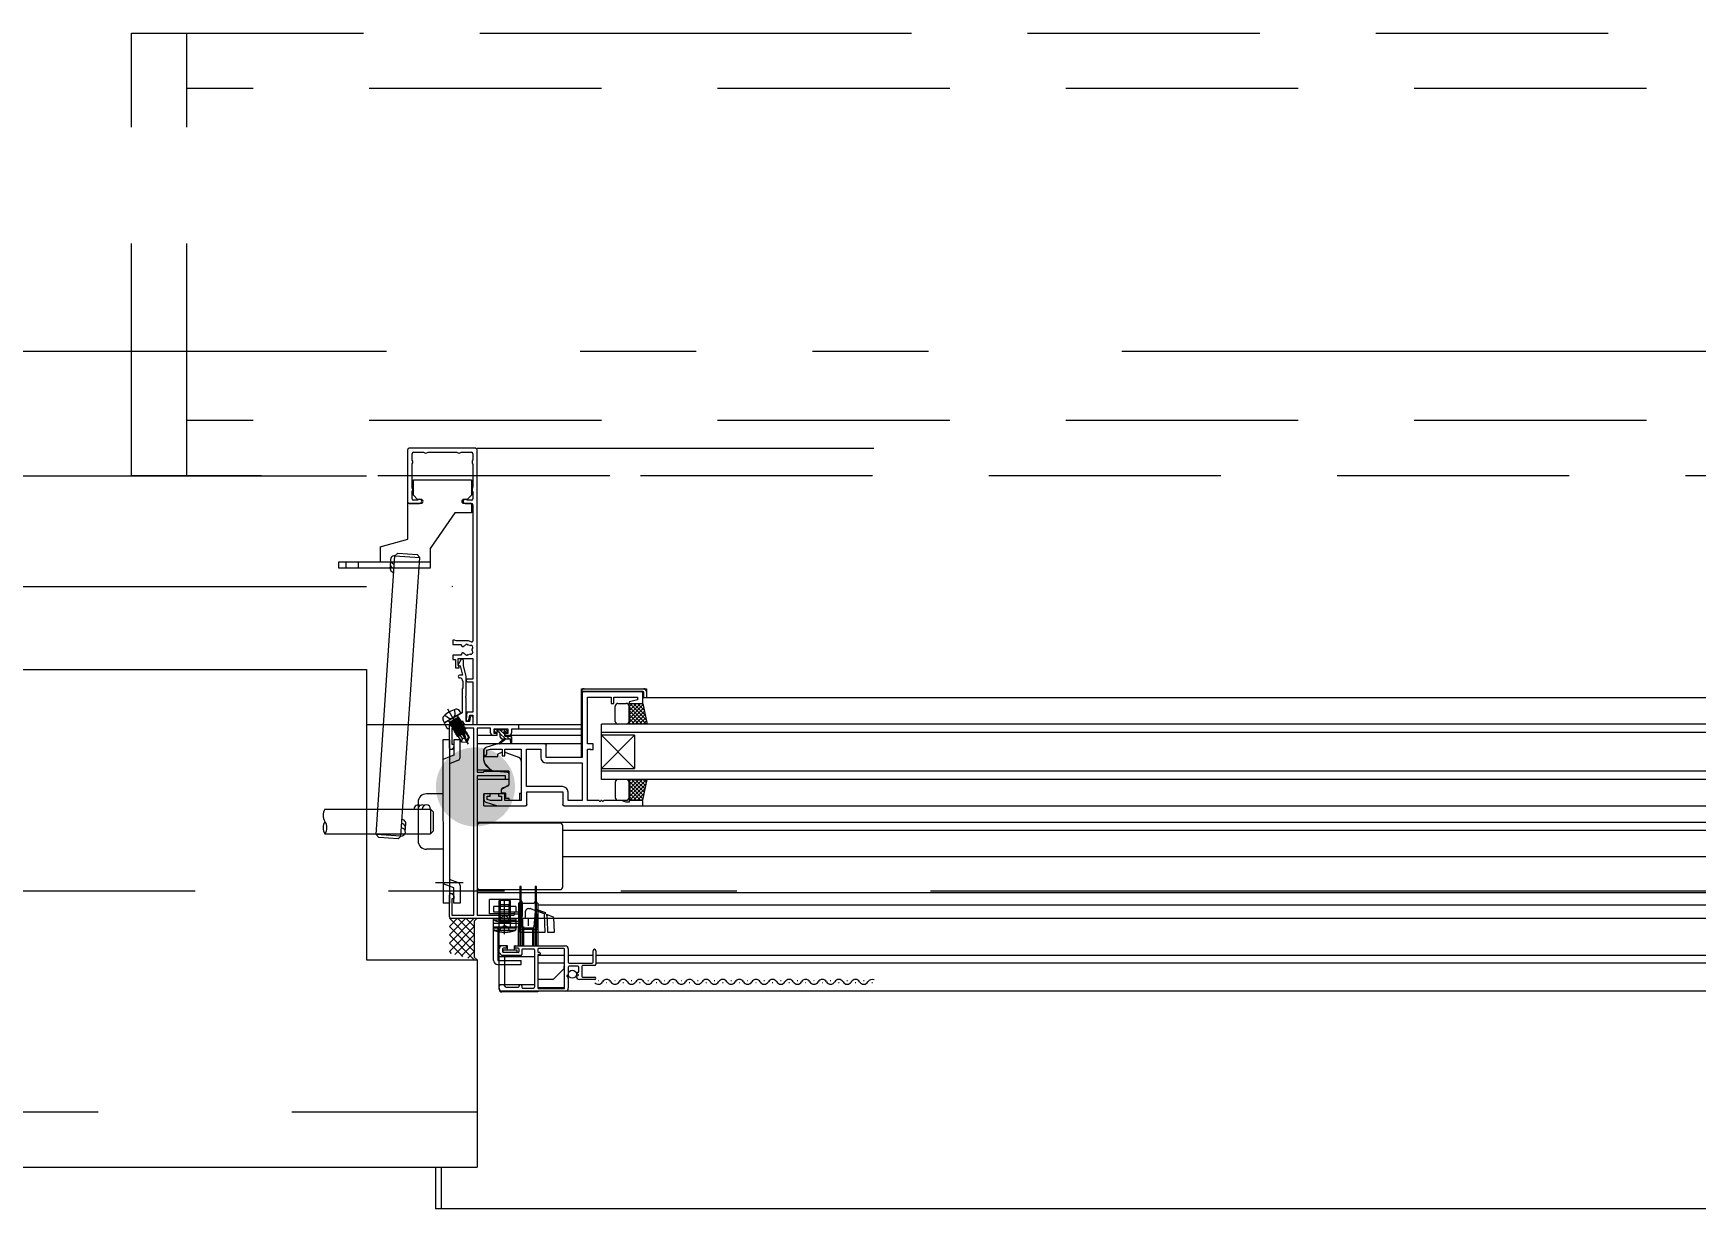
# Model space of a CAD drawing. Units: millimetres at full size. Extents: x -22551 to 92397, y -19340 to 14894.
# Drawn here: x 14631 to 15232, y -6091 to -5666 of the extents above; entities that cross this region are included whole.
import ezdxf
from ezdxf.enums import TextEntityAlignment as Align

# ---------------------------------------------------------------- set-up
doc = ezdxf.new("R2010")
doc.units = ezdxf.units.MM
doc.header["$LTSCALE"] = 70
for name, pattern in [('DASHED1', [1.8, 1.2, -0.6]), ('DASHED3', [4, 3, -1]), ('DOUBLE_CHAIN1', [8.8, 5, -1, 0.6, -0.6, 0.6, -1])]:
    doc.linetypes.add(name, pattern=pattern)
doc.layers.add('2-0_通芯', color=7, linetype='Continuous', lineweight=15)
doc.styles.add('ＭＳ ゴシック', font='')
doc.styles.get('ＭＳ ゴシック').set_extended_font_data('MS Gothic')

# ---------------------------------------------------------------- blocks, each defined once
blk = doc.blocks.new('グループ部品-125')
at = {"layer": '2-0_通芯', "linetype": 'DASHED1'}
for p, q in [((14686.61, -5825.7), (14686.61, -5665.7)), ((14864.72, -5665.7), (16217.48, -5665.7)), ((16726.61, -5685.7), (14686.61, -5685.7)), ((16726.61, -5805.7), (14686.61, -5805.7)), ((16194.72, -5825.7), (14839.68, -5825.7))]:
    blk.add_line(p, q, dxfattribs=at)
at = {"layer": '2-0_通芯', "linetype": 'DOUBLE_CHAIN1'}
for p, q in [((-22551.09, -5780.7), (23861.61, -5780.7)), ((-21388.39, -5975.7), (23861.61, -5975.7))]:
    blk.add_line(p, q, dxfattribs=at)
at = {"layer": '2-0_通芯'}
for p, q in [((14766.61, -5848.65), (14766.61, -5816.2)), ((14791.11, -5815.7), (14767.11, -5815.7)), ((14791.61, -5815.7), (14935.11, -5815.7)), ((12706.61, -5825.7), (14751.61, -5825.7)), ((14768.61, -5832.75), (14768.61, -5827.15)), ((14768.61, -5827.15), (14789.61, -5827.15)), ((14770.11, -5834.25), (14768.61, -5832.75)), ((14789.61, -5832.75), (14788.11, -5834.25)), ((14789.61, -5827.15), (14789.61, -5832.75)), ((14766.61, -5835.65), (14771.41, -5835.65)), ((14767.11, -5835.7), (14770.86, -5835.7)), ((14771.41, -5834.25), (14770.11, -5834.25)), ((14788.11, -5834.25), (14786.81, -5834.25)), ((14786.81, -5835.65), (14789.61, -5835.65)), ((14787.36, -5835.7), (14789.61, -5835.7)), ((14789.61, -5835.65), (14789.61, -5839.15)), ((14790.11, -5836.2), (14790.11, -5885.38)), ((14756.61, -5851.33), (14766.61, -5848.65)), ((14741.61, -5856.85), (14774.61, -5856.85)), ((14741.61, -5859.15), (14741.61, -5856.85)), ((14744.26, -5859.15), (14744.26, -5856.85)), ((14748.76, -5859.15), (14748.76, -5856.85)), ((14755.12, -5955.4), (14761.92, -5854.6)), ((14756.61, -5851.33), (14756.61, -5856.85)), ((14761.92, -5854.6), (14762.99, -5853.67)), ((14761.92, -5854.6), (14770.9, -5855.2)), ((14764.1, -5956), (14770.9, -5855.2)), ((14774.61, -5852), (14774.61, -5859.15)), ((14774.61, -5859.15), (14741.61, -5859.15)), ((12666.61, -5865.7), (14751.61, -5865.7)), ((14782.81, -5865.9), (14782.61, -5865.7)), ((14787.31, -5886.99), (14787.4, -5886.9)), ((14788.19, -5886.76), (14788.31, -5886.81)), ((14788.96, -5887.01), (14789.11, -5887.03)), ((14786.41, -5887.45), (14786.55, -5887.45)), ((14786.55, -5889.75), (14786.41, -5889.75)), ((14787.4, -5890.3), (14787.31, -5890.21)), ((14788.31, -5890.39), (14788.19, -5890.44)), ((14789.11, -5890.18), (14788.96, -5890.19)), ((14789.93, -5888.2), (14789.89, -5888.35)), ((14789.89, -5888.85), (14789.93, -5889)), ((12636.61, -5895.7), (14751.61, -5895.7)), ((14851.61, -5903.7), (14829.41, -5903.7)), ((14851.11, -5903.8), (14830.11, -5903.8)), ((14851.61, -5907.5), (14851.61, -5904.3)), ((14851.91, -5906), (14851.91, -5904)), ((14783.49, -5914.31), (14781.03, -5910.05)), ((14785.94, -5911.55), (14785.3, -5910.63)), ((14841.61, -5914.5), (14841.61, -5909)), ((14842.61, -5908), (14845.61, -5908)), ((14846.61, -5915.5), (14846.61, -5908)), ((14846.61, -5912.12), (14850.73, -5908)), ((14846.61, -5910.7), (14849.31, -5908)), ((14846.61, -5909.29), (14847.9, -5908)), ((14846.61, -5908), (14851.61, -5908)), ((14846.61, -5913.53), (14851.7, -5908.44)), ((14846.61, -5909), (14846.61, -5914.5)), ((14846.61, -5909.19), (14852.92, -5915.5)), ((14846.61, -5914.94), (14851.93, -5909.62)), ((14846.61, -5910.6), (14851.51, -5915.5)), ((14846.84, -5908), (14852.8, -5913.97)), ((14847.47, -5915.5), (14852.17, -5910.8)), ((14848.25, -5908), (14852.45, -5912.2)), ((14849.67, -5908), (14852.1, -5910.43)), ((14851.08, -5908), (14851.74, -5908.66)), ((15686.61, -5906), (14851.61, -5906)), ((14851.61, -5908), (14853.11, -5915.5)), ((14829.41, -5915.7), (14751.61, -5915.7)), ((14779.88, -5915.05), (14779.4, -5914.03)), ((14785.94, -5911.55), (14779.88, -5915.05)), ((14784.97, -5912.92), (14781.55, -5914.9)), ((14781.59, -5914.97), (14782.03, -5914.97)), ((14781.61, -5924.2), (14781.61, -5915.7)), ((14781.66, -5914.6), (14781.76, -5914.77)), ((14781.94, -5915.58), (14785.02, -5912.99)), ((14781.94, -5915.58), (14782.38, -5915.58)), ((14783.09, -5914.01), (14782.03, -5914.97)), ((14782.07, -5915.05), (14782.03, -5914.97)), ((14782.2, -5916.03), (14782.29, -5916.18)), ((14782.29, -5916.18), (14785.37, -5913.6)), ((14782.29, -5916.18), (14782.73, -5916.18)), ((14784.8, -5913.37), (14782.38, -5915.58)), ((14782.42, -5915.65), (14782.38, -5915.58)), ((14782.42, -5915.65), (14784.84, -5913.45)), ((14782.64, -5916.79), (14783.08, -5916.79)), ((14785.15, -5913.98), (14782.73, -5916.18)), ((14782.77, -5916.26), (14782.73, -5916.18)), ((14785.98, -5914.66), (14782.9, -5917.25)), ((14782.9, -5917.25), (14783.12, -5916.87)), ((14782.9, -5917.25), (14782.99, -5917.4)), ((14782.99, -5917.4), (14786.07, -5914.81)), ((14783.12, -5916.87), (14783.08, -5916.79)), ((14783.12, -5916.87), (14785.54, -5914.66)), ((14786.33, -5915.27), (14783.25, -5917.85)), ((14783.34, -5918), (14786.42, -5915.42)), ((14785.85, -5915.19), (14783.43, -5917.4)), ((14783.47, -5917.47), (14785.89, -5915.27)), ((14786.68, -5915.87), (14783.6, -5918.46)), ((14783.69, -5918.61), (14786.77, -5916.02)), ((14786.2, -5915.8), (14783.78, -5918)), ((14783.82, -5918.08), (14786.24, -5915.87)), ((14787.03, -5916.48), (14783.95, -5919.06)), ((14784.59, -5916.21), (14783.99, -5915.17)), ((14784.04, -5919.22), (14787.12, -5916.63)), ((14786.55, -5916.4), (14784.13, -5918.61)), ((14784.17, -5918.69), (14786.59, -5916.48)), ((14786.9, -5917.01), (14784.48, -5919.22)), ((14784.52, -5919.29), (14786.94, -5917.09)), ((14784.66, -5912.87), (14784.76, -5913.04)), ((14785.02, -5912.99), (14784.8, -5913.37)), ((14784.84, -5913.45), (14784.8, -5913.37)), ((14785.28, -5913.45), (14784.84, -5913.45)), ((14784.97, -5912.92), (14785.02, -5912.99)), ((14785.09, -5917.08), (14788.38, -5922.77)), ((14785.37, -5913.6), (14785.15, -5913.98)), ((14785.19, -5914.05), (14785.15, -5913.98)), ((14785.63, -5914.05), (14785.19, -5914.05)), ((14785.28, -5913.45), (14785.37, -5913.6)), ((14785.54, -5914.66), (14785.5, -5914.58)), ((14785.98, -5914.66), (14785.54, -5914.66)), ((14786.07, -5914.81), (14785.85, -5915.19)), ((14785.89, -5915.27), (14785.85, -5915.19)), ((14786.33, -5915.27), (14785.89, -5915.27)), ((14785.98, -5914.66), (14786.07, -5914.81)), ((14786.42, -5915.42), (14786.2, -5915.8)), ((14786.24, -5915.87), (14786.2, -5915.8)), ((14786.68, -5915.87), (14786.24, -5915.87)), ((14786.33, -5915.27), (14786.42, -5915.42)), ((14786.77, -5916.02), (14786.55, -5916.4)), ((14786.59, -5916.48), (14786.55, -5916.4)), ((14787.03, -5916.48), (14786.59, -5916.48)), ((14786.68, -5915.87), (14786.77, -5916.02)), ((14787.38, -5917.09), (14786.89, -5917.5)), ((14787.12, -5916.63), (14786.9, -5917.01)), ((14786.94, -5917.09), (14786.9, -5917.01)), ((14787.38, -5917.09), (14786.94, -5917.09)), ((14786.98, -5917.65), (14787.47, -5917.24)), ((14787.03, -5916.48), (14787.12, -5916.63)), ((14787.38, -5917.09), (14787.47, -5917.24)), ((14806.61, -5915.7), (14806.61, -5917.3)), ((14836.61, -5935.5), (14836.61, -5915.5)), ((15701.61, -5915.5), (14836.61, -5915.5)), ((14845.61, -5915.5), (14842.61, -5915.5)), ((14846.61, -5912.02), (14850.1, -5915.5)), ((14846.61, -5913.43), (14848.68, -5915.5)), ((14846.61, -5914.84), (14847.27, -5915.5)), ((14848.88, -5915.5), (14852.41, -5911.98)), ((14850.3, -5915.5), (14852.64, -5913.16)), ((14851.71, -5915.5), (14852.88, -5914.33)), ((14779.31, -5921.2), (14779.32, -5980.2)), ((14781.61, -5921.2), (14779.31, -5921.2)), ((14781.61, -5921.2), (14781.61, -5980.2)), ((14782.99, -5917.4), (14783.43, -5917.4)), ((14783.18, -5921.2), (14783.18, -5926.7)), ((14785.48, -5921.2), (14783.18, -5921.2)), ((14783.25, -5917.85), (14783.47, -5917.47)), ((14783.25, -5917.85), (14783.34, -5918)), ((14783.34, -5918), (14783.78, -5918)), ((14783.47, -5917.47), (14783.43, -5917.4)), ((14783.6, -5918.46), (14783.82, -5918.08)), ((14783.6, -5918.46), (14783.69, -5918.61)), ((14783.69, -5918.61), (14784.13, -5918.61)), ((14783.82, -5918.08), (14783.78, -5918)), ((14783.95, -5919.06), (14784.17, -5918.69)), ((14783.95, -5919.06), (14784.04, -5919.22)), ((14784.04, -5919.22), (14784.48, -5919.22)), ((14784.17, -5918.69), (14784.13, -5918.61)), ((14786.48, -5917.84), (14784.3, -5919.67)), ((14784.3, -5919.67), (14784.52, -5919.29)), ((14784.3, -5919.67), (14784.39, -5919.82)), ((14784.39, -5919.82), (14786.53, -5918.03)), ((14784.39, -5919.82), (14784.83, -5919.82)), ((14784.52, -5919.29), (14784.48, -5919.22)), ((14786.58, -5918.23), (14784.83, -5919.82)), ((14786.72, -5918.84), (14784.83, -5919.93)), ((14784.87, -5919.9), (14784.83, -5919.82)), ((14784.83, -5919.93), (14785.98, -5921.91)), ((14785.48, -5927.58), (14785.48, -5921.2)), ((14786.35, -5920.67), (14785.94, -5921.84)), ((14785.98, -5921.91), (14787.78, -5922.04)), ((14787.16, -5920.66), (14786.45, -5917.71)), ((14787.16, -5920.66), (14787.78, -5922.04)), ((14787.65, -5918.3), (14787.25, -5917.62)), ((14787.69, -5918.28), (14787.43, -5918.43)), ((14788.04, -5921.89), (14787.78, -5922.04)), ((14788.48, -5920.24), (14787.86, -5921.57)), ((14787.86, -5921.57), (14788.04, -5921.89)), ((14788.83, -5920.26), (14788.04, -5921.89)), ((14829.41, -5922.6), (14791.61, -5922.6)), ((14799.04, -5922.62), (14794.82, -5923.89)), ((14797.91, -5918.13), (14797.91, -5917.63)), ((14797.93, -5918.23), (14798.11, -5918.41)), ((14798.21, -5917.33), (14798.71, -5917.33)), ((14799.61, -5918.43), (14798.21, -5918.43)), ((14798.38, -5917.33), (14799.48, -5918.43)), ((14798.91, -5917.53), (14801.01, -5917.53)), ((14799.04, -5922.62), (14799.18, -5922.6)), ((14801.61, -5920.83), (14799.79, -5922.23)), ((14799.91, -5918.73), (14799.91, -5919.83)), ((14799.91, -5918.86), (14801.88, -5920.83)), ((14799.92, -5917.53), (14801.51, -5919.12)), ((14802.21, -5920.83), (14799.99, -5922.51)), ((14800.07, -5920.37), (14800.37, -5920.67)), ((14800.91, -5920.83), (14804.11, -5920.83)), ((14801.1, -5917.36), (14802.17, -5918.43)), ((14801.21, -5917.33), (14801.81, -5917.33)), ((14801.51, -5918.89), (14801.51, -5919.53)), ((14801.81, -5919.83), (14803.81, -5919.83)), ((14802.31, -5918.43), (14801.97, -5918.43)), ((14802.02, -5917.42), (14802.52, -5917.92)), ((14802.22, -5919.83), (14803.22, -5920.83)), ((14803.57, -5919.83), (14804.11, -5920.37)), ((14803.81, -5921.96), (14803.61, -5920.83)), ((14804.11, -5920.13), (14804.11, -5922.13)), ((14829.61, -5922.3), (14829.41, -5922.3)), ((15701.61, -5918.5), (14836.61, -5918.5)), ((14848.61, -5919.5), (14836.61, -5919.5)), ((14848.61, -5919.5), (14836.61, -5931.5)), ((14848.61, -5931.5), (14836.61, -5919.5)), ((14848.61, -5919.5), (14848.61, -5931.5)), ((14781.68, -5927.31), (14779.38, -5928.24)), ((14783.18, -5926.7), (14781.68, -5927.31)), ((14784.86, -5928.51), (14781.68, -5929.79)), ((14794.11, -5924.84), (14794.11, -5926.4)), ((14794.11, -5928.5), (14794.11, -5927.2)), ((14800.42, -5925.79), (14799.11, -5926.4)), ((14801.98, -5925.76), (14806.62, -5927.43)), ((14814.68, -5924.53), (14814.68, -5927.53)), ((14796.73, -5932.1), (14791.61, -5932.1)), ((14796.87, -5932.22), (14795.18, -5930.8)), ((14802.89, -5932.5), (14797.51, -5932.45)), ((14803.11, -5932.5), (14803.11, -5937.4)), ((14836.61, -5931.5), (14848.61, -5931.5)), ((15701.61, -5932.5), (14836.61, -5932.5)), ((14779.31, -5940.7), (14773.31, -5940.7)), ((14803.11, -5935.5), (14791.61, -5935.5)), ((14794.11, -5940.7), (14794.11, -5942.76)), ((14794.11, -5945), (14794.11, -5940.7)), ((14801.74, -5940.4), (14800.81, -5940.4)), ((14800.84, -5938.58), (14802.84, -5937.85)), ((14802.04, -5942.4), (14802.04, -5940.7)), ((14807.01, -5940.4), (14807.61, -5940.4)), ((14807.01, -5940.4), (14807.01, -5943.07)), ((15701.61, -5935.5), (14836.61, -5935.5)), ((14841.61, -5936.5), (14841.61, -5942)), ((14845.61, -5935.5), (14842.61, -5935.5)), ((14846.61, -5941.81), (14852.92, -5935.5)), ((14846.61, -5940.4), (14851.51, -5935.5)), ((14846.61, -5935.5), (14846.61, -5943.7)), ((14846.61, -5938.99), (14850.1, -5935.5)), ((14846.61, -5937.57), (14848.68, -5935.5)), ((14846.61, -5936.16), (14847.27, -5935.5)), ((14846.61, -5936.06), (14851.93, -5941.38)), ((14846.61, -5942), (14846.61, -5936.5)), ((14846.61, -5937.47), (14851.7, -5942.56)), ((14846.61, -5938.89), (14850.73, -5943)), ((14846.61, -5940.3), (14849.31, -5943)), ((14846.84, -5943), (14852.8, -5937.04)), ((14847.47, -5935.5), (14852.17, -5940.2)), ((14848.25, -5943), (14852.45, -5938.8)), ((14848.88, -5935.5), (14852.41, -5939.02)), ((14849.67, -5943), (14852.1, -5940.57)), ((14850.3, -5935.5), (14852.64, -5937.85)), ((14851.61, -5943), (14853.11, -5935.5)), ((14851.71, -5935.5), (14852.88, -5936.67)), ((14736.61, -5946.2), (14774.81, -5946.2)), ((14770.31, -5943.7), (14770.31, -5957.7)), ((14774.81, -5946.2), (14775.81, -5947.2)), ((14774.81, -5946.2), (14774.81, -5955.2)), ((14794.11, -5945), (14809.11, -5945)), ((14794.82, -5943.71), (14799.04, -5944.98)), ((14803.21, -5942.4), (14802.04, -5942.4)), ((14803.21, -5943.07), (14803.21, -5942.4)), ((14823.11, -5945), (15269.11, -5945)), ((14836.65, -5943.07), (14836.57, -5943.07)), ((14842.61, -5943), (14845.61, -5943)), ((14846.61, -5941.71), (14847.9, -5943)), ((14846.61, -5943), (14851.61, -5943)), ((14851.08, -5943), (14851.74, -5942.34)), ((14851.61, -5945), (14851.61, -5943.5)), ((15686.61, -5951), (14791.61, -5951)), ((14791.64, -5952.3), (14791.64, -5974.3)), ((14821.64, -5951.3), (14792.64, -5951.3)), ((14822.64, -5974.3), (14822.64, -5952.3)), ((14736.61, -5955.2), (14774.81, -5955.2)), ((14764.1, -5956), (14755.12, -5955.4)), ((14764.1, -5956), (14763.04, -5956.93)), ((15686.61, -5954), (14822.64, -5954)), ((14779.31, -5960.7), (14773.31, -5960.7)), ((15686.61, -5963.5), (14822.64, -5963.5)), ((14776.61, -5972.7), (14786.61, -5972.7)), ((14781.61, -5985.2), (14781.61, -5977.2)), ((14784.86, -5972.9), (14781.69, -5971.61)), ((14783.19, -5980.2), (14783.19, -5974.7)), ((14785.49, -5973.82), (14785.49, -5980.2)), ((14792.64, -5975.3), (14821.64, -5975.3)), ((14807.11, -5974.2), (14807.11, -5995.7)), ((14807.11, -5974.7), (14807.61, -5974.7)), ((14812.61, -5974.7), (14813.11, -5974.7)), ((14781.61, -5980.2), (14779.32, -5980.2)), ((14785.49, -5980.2), (14783.19, -5980.2)), ((14796.08, -5980.37), (14796.11, -5978.87)), ((14796.12, -5984.07), (14796.08, -5980.37)), ((14806.58, -5978.87), (14796.11, -5978.87)), ((14797.61, -5981.37), (14797.61, -5983.37)), ((14805.61, -5981.37), (14797.61, -5981.37)), ((14799.61, -6011.3), (14799.61, -5979.3)), ((14803.61, -5979.3), (14799.61, -5979.3)), ((14799.61, -5980.7), (14803.61, -5980.7)), ((14799.61, -5982.5), (14803.61, -5982.5)), ((14799.61, -5982.5), (14799.87, -5983.03)), ((14799.61, -5983.3), (14803.61, -5983.3)), ((14799.96, -5982.5), (14799.88, -5983.13)), ((14799.96, -5979.3), (14799.96, -5982.5)), ((14799.99, -5984.7), (14799.99, -5980.7)), ((14801.61, -5991.43), (14801.61, -5979)), ((14803.23, -5984.7), (14803.23, -5980.7)), ((14803.26, -5979.3), (14803.26, -5982.5)), ((14803.26, -5982.5), (14803.34, -5983.13)), ((14803.61, -5982.5), (14803.35, -5983.03)), ((14803.61, -5979.3), (14803.61, -5989.3)), ((14805.08, -5983.37), (14805.08, -5984.07)), ((14805.61, -5981.37), (14805.61, -5983.37)), ((14806.61, -5980.2), (14806.61, -5986.7)), ((14807.11, -5983.2), (14806.61, -5989.2)), ((14808.07, -5988.74), (14807.61, -5983.2)), ((14808.08, -5980.37), (14808.08, -5980.34)), ((14808.11, -5980.2), (14812.11, -5980.2)), ((14809.11, -5985.7), (14809.2, -5983.17)), ((14810.2, -5982.2), (14811.02, -5982.2)), ((14811.19, -5982.23), (14816.17, -5984.04)), ((14812.61, -5983.2), (14812.15, -5988.74)), ((14812.94, -5982.33), (14812.94, -5982.87)), ((14812.94, -5982.33), (14816.42, -5983.6)), ((14812.96, -5982.34), (14812.96, -5982.87)), ((14813.61, -5989.2), (14813.11, -5983.2)), ((14813.61, -5980.2), (14813.61, -5995.7)), ((15269.11, -5981), (14813.61, -5981)), ((14814.4, -5983.4), (14814.4, -5982.87)), ((14814.96, -5983.07), (14814.96, -5983.6)), ((14781.61, -5994.7), (14790.61, -5985.7)), ((14781.61, -5991.7), (14787.61, -5985.7)), ((14781.61, -5988.7), (14784.61, -5985.7)), ((14781.61, -5985.7), (14790.61, -5994.7)), ((14781.61, -5997.7), (14790.61, -5988.7)), ((14781.61, -5988.7), (14790.61, -5997.7)), ((14782.11, -5985.7), (15704.41, -5985.7)), ((14784.61, -5985.7), (14790.61, -5991.7)), ((14787.61, -5985.7), (14790.61, -5988.7)), ((14804.81, -5984.7), (14791.61, -5984.7)), ((14805.08, -5984.07), (14796.12, -5984.07)), ((14797.61, -6000.9), (14797.61, -5985.7)), ((14797.61, -5985.7), (14797.67, -5986.34)), ((14797.61, -5987.4), (14806.61, -5987.4)), ((14808.61, -5988.9), (14797.61, -5988.9)), ((14805.61, -5989.3), (14797.61, -5989.3)), ((14805.55, -5986.34), (14797.67, -5986.34)), ((14799.11, -5988.9), (14799.11, -6000.9)), ((14799.61, -5984.7), (14799.87, -5985.43)), ((14799.61, -5986.7), (14806.61, -5986.7)), ((14799.99, -5984.7), (14799.88, -5985.53)), ((14803.23, -5984.7), (14803.34, -5985.53)), ((14803.61, -5984.7), (14803.35, -5985.43)), ((14805.41, -5984.1), (14806.61, -5984.1)), ((14805.61, -5985.7), (14805.55, -5986.34)), ((14805.61, -5989.3), (14805.55, -5989.94)), ((14805.61, -5985.7), (14805.61, -5989.7)), ((14806.61, -5987.4), (14806.61, -5988.9)), ((14806.61, -5995.7), (14806.61, -5989.2)), ((14806.98, -5990.7), (14806.95, -5988.9)), ((14808.07, -5988.74), (14808.07, -5995.7)), ((14808.11, -5986), (14808.11, -5988.4)), ((14811.65, -5989.2), (14808.57, -5989.2)), ((14808.57, -5995.7), (14808.57, -5989.2)), ((14810.11, -5985.72), (14809.11, -5985.68)), ((14810.11, -5985.72), (14810.1, -5986)), ((14810.11, -5985.72), (14810.11, -5988.4)), ((14811.65, -5989.2), (14811.65, -5995.7)), ((14812.15, -5995.7), (14812.15, -5988.74)), ((14816, -5984.51), (14816.17, -5984.04)), ((14816.4, -5984.13), (14816.4, -5983.59)), ((14816.42, -5984.13), (14816.42, -5983.6)), ((14816.63, -5984.21), (14819.1, -5985.11)), ((14819.61, -5990.7), (14819.43, -5985.56)), ((14781.61, -5991.7), (14790.61, -6000.7)), ((14781.61, -5994.7), (14786.46, -5999.55)), ((14783.57, -5998.74), (14790.61, -5991.7)), ((14785.91, -5999.4), (14790.61, -5994.7)), ((14805.11, -5990.2), (14798.11, -5990.2)), ((14807.11, -5989.7), (14806.61, -5989.7)), ((14806.98, -5990.7), (14816.23, -5990.7)), ((14807.61, -5995.2), (14807.11, -5995.2)), ((14812.61, -5989.7), (14807.61, -5989.7)), ((14813.11, -5995.2), (14812.61, -5995.2)), ((14813.61, -5989.7), (14813.11, -5989.7)), ((14817.15, -5990.7), (14819.61, -5990.7)), ((14781.61, -5997.7), (14782.3, -5998.39)), ((14788.26, -6000.05), (14790.61, -5997.7)), ((14799.11, -6000.9), (14807.61, -6000.9)), ((14802.61, -5995.7), (14799.61, -5995.7)), ((14812.41, -5999.6), (14799.61, -5999.6)), ((14800.81, -5996.8), (14800.81, -5997.7)), ((14802.01, -5996.5), (14801.11, -5996.5)), ((14801.61, -5999.6), (14801.61, -6009.8)), ((14802.31, -5996), (14802.31, -5996.2)), ((14802.61, -5997.15), (14802.61, -5995.7)), ((14805.01, -5995.7), (14823.61, -5995.7)), ((14805.01, -5995.7), (14805.01, -5997.15)), ((14805.31, -5996.2), (14805.31, -5996)), ((14806.51, -5996.5), (14805.61, -5996.5)), ((14806.06, -5997.15), (14806.06, -5998)), ((14806.81, -5997.7), (14806.81, -5996.8)), ((14807.61, -6002.4), (14807.61, -6000.9)), ((14807.81, -5997.1), (14807.81, -5998.8)), ((14812.11, -5996.8), (14808.11, -5996.8)), ((14812.41, -5997.1), (14812.41, -6010.6)), ((14813.61, -5996.9), (14813.61, -5997.8)), ((14813.61, -5999.1), (14813.61, -6010.8)), ((14823.31, -5999.2), (14813.61, -5999.2)), ((14813.81, -5998), (14814.11, -5998)), ((14814.11, -5998.9), (14813.81, -5998.9)), ((14823.01, -5996.6), (14813.91, -5996.6)), ((14814.41, -5998.3), (14814.41, -5998.6)), ((14823.31, -6010.8), (14823.31, -5996.9)), ((14824.61, -5996.7), (14824.61, -6001.6)), ((14833.61, -5999.2), (14824.61, -5999.2)), ((14833.61, -6001.6), (14833.61, -5997.4)), ((14834.61, -5997.4), (14834.61, -6002.3)), ((15689.61, -5999.2), (14834.61, -5999.2)), ((14799.11, -6002.4), (14807.61, -6002.4)), ((14823.31, -6001.9), (14813.61, -6001.9)), ((14823.01, -6004), (14819.21, -6007.8)), ((14823.01, -6003), (14823.01, -6004)), ((14823.01, -6003), (14823.31, -6003)), ((14824.16, -6006.63), (14824.54, -6007.09)), ((14824.61, -6003.3), (14824.61, -6006)), ((14824.61, -6007.28), (14824.61, -6011)), ((14824.91, -6001.9), (14833.31, -6001.9)), ((14828.11, -6003), (14824.91, -6003)), ((14827.66, -6006.41), (14827.91, -6006.47)), ((14828.2, -6005.97), (14827.77, -6005.54)), ((14827.91, -6005.2), (14828.11, -6005.2)), ((14828.41, -6004.9), (14828.41, -6003.3)), ((14829.51, -6003.1), (14829.51, -6006.7)), ((14834.11, -6002.8), (14829.81, -6002.8)), ((14829.81, -6007), (14834.21, -6007)), ((15689.61, -6001.9), (14834.61, -6001.9)), ((14812.41, -6009.8), (14799.61, -6009.8)), ((15723.61, -6012), (14800.61, -6012)), ((14813.61, -6012.3), (14800.61, -6012.3)), ((14802.11, -6010.6), (14806.51, -6010.6)), ((14806.81, -6010.3), (14806.81, -6010.1)), ((14807.81, -6010.1), (14807.81, -6010.6)), ((14808.11, -6010.9), (14812.11, -6010.9)), ((14819.21, -6007.8), (14813.61, -6007.8)), ((14823.31, -6010.8), (14813.61, -6010.8)), ((14813.61, -6012), (14813.61, -6012.3)), ((14813.91, -6011.1), (14823.01, -6011.1)), ((14834.21, -6007.8), (14828.71, -6007.8)), ((14835.61, -6008.3), (14835.41, -6008.3)), ((14838.61, -6009.06), (14838.41, -6009.06)), ((14841.61, -6008.3), (14841.41, -6008.3)), ((14844.61, -6009.06), (14844.41, -6009.06)), ((14847.61, -6008.3), (14847.41, -6008.3)), ((14850.61, -6009.06), (14850.41, -6009.06)), ((14853.61, -6008.3), (14853.41, -6008.3)), ((14856.61, -6009.06), (14856.41, -6009.06)), ((14859.61, -6008.3), (14859.41, -6008.3)), ((14862.61, -6009.06), (14862.41, -6009.06)), ((14865.61, -6008.3), (14865.41, -6008.3)), ((14868.61, -6009.06), (14868.41, -6009.06)), ((14871.61, -6008.3), (14871.41, -6008.3)), ((14874.61, -6009.06), (14874.41, -6009.06)), ((14877.61, -6008.3), (14877.41, -6008.3)), ((14880.61, -6009.06), (14880.41, -6009.06)), ((14883.61, -6008.3), (14883.41, -6008.3)), ((14886.61, -6009.06), (14886.41, -6009.06)), ((14889.61, -6008.3), (14889.41, -6008.3)), ((14892.61, -6009.06), (14892.41, -6009.06)), ((14895.61, -6008.3), (14895.41, -6008.3)), ((14898.61, -6009.06), (14898.41, -6009.06)), ((14901.61, -6008.3), (14901.41, -6008.3)), ((14904.61, -6009.06), (14904.41, -6009.06)), ((14907.61, -6008.3), (14907.41, -6008.3)), ((14910.61, -6009.06), (14910.41, -6009.06)), ((14913.61, -6008.3), (14913.41, -6008.3)), ((14916.61, -6009.06), (14916.41, -6009.06)), ((14919.61, -6008.3), (14919.41, -6008.3)), ((14922.61, -6009.06), (14922.41, -6009.06)), ((14925.61, -6008.3), (14925.41, -6008.3)), ((14928.61, -6009.06), (14928.41, -6009.06)), ((14931.61, -6008.3), (14931.41, -6008.3)), ((14934.61, -6009.06), (14934.41, -6009.06)), ((11644.61, -6075.7), (14791.61, -6075.7)), ((14776.61, -6075.7), (14776.61, -6090.7)), ((14778.61, -6075.7), (14778.61, -6090.7)), ((14778.61, -6090.7), (14776.61, -6090.7)), ((16475.11, -6090.7), (14778.61, -6090.7))]:
    blk.add_line(p, q, dxfattribs=at)
at = {"layer": '2-0_通芯', "linetype": 'DASHED3'}
blk.add_line((11644.61, -6055.7), (14791.61, -6055.7), dxfattribs=at)
at = {"layer": '2-0_通芯', "linetype": 'DASHED1'}
blk.add_lwpolyline([(14839.68, -5825.7), (14666.61, -5825.7), (14666.61, -5665.7), (14864.72, -5665.7)], dxfattribs=at)
at = {"layer": '2-0_通芯'}
for points in [[(14768.18, -5820.06), (14768.11, -5819.87), (14768.11, -5817.7)], [(14768.61, -5817.2), (14772.28, -5817.2), (14772.47, -5817.27)], [(14773.75, -5817.27), (14773.94, -5817.2), (14784.28, -5817.2), (14784.47, -5817.27)], [(14785.75, -5817.27), (14785.94, -5817.2), (14789.61, -5817.2)], [(14790.11, -5817.7), (14790.11, -5819.87), (14790.04, -5820.06)], [(14791.61, -5915.7), (14791.61, -5816.2), (14791.11, -5815.7)], [(14768.18, -5830.06), (14768.11, -5829.87), (14768.11, -5821.53), (14768.18, -5821.34)], [(14790.04, -5821.34), (14790.11, -5821.53), (14790.11, -5829.87), (14790.04, -5830.06)], [(14768.11, -5834), (14768.11, -5831.53), (14768.18, -5831.34)], [(14790.04, -5831.34), (14790.11, -5831.53), (14790.11, -5834)], [(14770.34, -5834.41), (14770.13, -5834.5), (14768.61, -5834.5)], [(14789.61, -5834.5), (14788.1, -5834.5), (14787.89, -5834.41)], [(14789.61, -5839.15), (14783.61, -5839.15), (14774.61, -5852)], [(14762.99, -5853.67), (14769.97, -5854.14), (14770.9, -5855.2)], [(14788.11, -5885.4), (14784.03, -5885.4), (14783.51, -5885.1), (14782.81, -5885.1), (14782.81, -5886.7), (14785.71, -5886.7), (14786.01, -5887.02)], [(14786.01, -5890.18), (14785.71, -5890.5), (14782.81, -5890.5), (14782.81, -5892.1), (14783.81, -5892.1), (14783.81, -5895.1), (14785.21, -5895.1), (14785.21, -5894.6), (14784.81, -5894.03), (14784.81, -5891.8), (14790.11, -5891.8), (14790.11, -5899.2), (14788.21, -5899.2)], [(14785.78, -5892.25), (14784.66, -5894.19), (14785.46, -5894.41), (14786.36, -5897.8), (14785.31, -5897.8)], [(14787.71, -5905.24), (14787.71, -5898.19), (14786.71, -5894.46), (14786.71, -5892.5)], [(14751.61, -5895.7), (14751.61, -6000.7), (14791.61, -6000.7), (14791.61, -6075.7)], [(14786.51, -5900), (14786.51, -5902.4), (14786.21, -5902.7), (14786.21, -5911.4), (14783.3, -5913.08), (14783.2, -5913.28), (14782.73, -5913.55), (14782.51, -5913.54), (14779.7, -5915.16), (14780.82, -5917.1), (14781.61, -5917.1)], [(14789.12, -5912.91), (14788.84, -5914.5), (14787.71, -5914.5), (14787.71, -5906.16), (14787.59, -5905.98), (14787.59, -5905.43), (14787.71, -5905.24)], [(14788.21, -5900.2), (14790.11, -5900.2), (14790.11, -5911.2), (14787.94, -5911.2), (14787.71, -5913.76)], [(14829.61, -5904.3), (14829.61, -5927.6), (14816.61, -5927.6), (14816.61, -5923.1)], [(14829.41, -5927.6), (14829.41, -5902.7), (14852.91, -5902.7), (14852.91, -5906)], [(14783.5, -5910.23), (14783.63, -5912.25), (14782.94, -5913.35)], [(14832.81, -5924.7), (14833.61, -5924.7), (14833.61, -5922.6), (14831.61, -5922.6), (14831.61, -5905.73), (14840.11, -5905.73), (14840.11, -5908), (14841.11, -5908), (14841.11, -5905.73), (14849.68, -5905.73), (14849.68, -5906.65), (14846.83, -5907.41)], [(14779.95, -5912.28), (14781.64, -5913.4), (14782.94, -5913.35)], [(14781.55, -5914.9), (14781.59, -5914.97), (14781.97, -5914.65)], [(14784.55, -5913.16), (14781.85, -5915.43), (14781.94, -5915.58)], [(14781.85, -5915.43), (14782.07, -5915.05), (14783.43, -5913.81)], [(14782.11, -5976.7), (14782.61, -5976.7), (14783.21, -5977.74), (14783.21, -5978.7), (14782.51, -5978.7), (14782.51, -5984.5), (14790.41, -5984.5), (14790.41, -5916.9), (14782.51, -5916.9), (14782.51, -5922.7), (14783.21, -5922.7), (14783.21, -5923.66), (14782.61, -5924.7), (14782.11, -5924.7)], [(14785.28, -5913.45), (14782.2, -5916.03), (14782.42, -5915.65)], [(14785.63, -5914.05), (14782.55, -5916.64), (14782.64, -5916.79), (14785.72, -5914.21)], [(14782.55, -5916.64), (14782.77, -5916.26), (14785.19, -5914.05)], [(14785.63, -5914.05), (14785.72, -5914.21), (14785.5, -5914.58), (14783.08, -5916.79)], [(14783.76, -5915.7), (14786.23, -5914.27), (14787.06, -5915.7)], [(14787.47, -5917.24), (14787.25, -5917.62), (14787.06, -5917.79)], [(14788.7, -5913.89), (14788.98, -5912.3), (14790.11, -5912.3), (14790.11, -5915.7)], [(14796.51, -5918.6), (14796.51, -5916.9), (14791.61, -5916.9), (14791.61, -5932.8), (14793.92, -5932.8)], [(14787.21, -5920.75), (14786.35, -5920.67), (14785.53, -5919.52)], [(14787.86, -5921.57), (14786.9, -5917.52), (14788.48, -5920.24)], [(14787.69, -5918.28), (14788.83, -5920.26), (14788.48, -5920.24)], [(14829.41, -5919.6), (14801.81, -5919.6), (14801.81, -5918.8), (14802.91, -5918.8), (14802.91, -5917.3), (14797.71, -5917.3), (14797.71, -5918.8), (14798.81, -5918.8), (14798.81, -5919.6), (14791.61, -5919.6)], [(14829.41, -5917.3), (14804.11, -5917.3), (14804.11, -5918.6)], [(14816.11, -5922.6), (14816.46, -5922.75), (14816.61, -5923.1)], [(14803.11, -5932.5), (14797.51, -5932.45), (14796.73, -5932.1), (14794.39, -5929.77), (14794.11, -5928.51), (14794.11, -5924.84), (14794.31, -5924.25), (14794.82, -5923.89)], [(14795.11, -5926.4), (14795.11, -5924.95), (14796.51, -5924.53), (14800.71, -5924.53), (14800.71, -5926.9), (14801.71, -5926.9), (14801.71, -5924.53), (14807.61, -5924.53), (14807.61, -5943.07), (14801.71, -5943.07), (14801.71, -5940.7), (14794.11, -5940.7)], [(14794.11, -5927.2), (14799.11, -5927.2), (14799.11, -5926.4)], [(14822.54, -5938.07), (14809.54, -5938.07), (14809.54, -5924.53), (14814.68, -5924.53)], [(14835.65, -5943.07), (14831.61, -5943.07), (14831.61, -5924.53), (14832.48, -5924.53)], [(14801.91, -5935.5), (14801.91, -5934.2), (14791.61, -5934.2), (14791.61, -5984.7)], [(14794.31, -5932.5), (14798.61, -5932.5), (14802.65, -5932.85)], [(14816.68, -5929.53), (14829.61, -5929.53), (14829.61, -5943.07), (14824.54, -5943.07), (14824.54, -5940.07)], [(14799.41, -5940.7), (14799.41, -5941.5), (14800.51, -5941.5), (14800.51, -5943.07), (14796.51, -5943.07), (14795.31, -5942.71), (14795.31, -5941.5), (14796.41, -5941.5), (14796.41, -5940.7)], [(14800.51, -5940.7), (14800.51, -5939.05), (14803.11, -5937.4)], [(14809.61, -5944.5), (14809.61, -5940), (14822.61, -5940), (14822.61, -5944.5)], [(14775.81, -5947.2), (14775.81, -5954.2), (14774.81, -5955.2)], [(14809.61, -5944.5), (14809.46, -5944.85), (14809.11, -5945)], [(14823.11, -5945), (14822.76, -5944.85), (14822.61, -5944.5)], [(14846.61, -5943.7), (14845.61, -5943.7), (14843.88, -5943.07), (14837.57, -5943.07)], [(14763.04, -5956.93), (14756.05, -5956.46), (14755.12, -5955.4)], [(14783.19, -5974.7), (14781.69, -5974.09), (14779.39, -5973.17)], [(14791.61, -5976.4), (15704.61, -5976.4), (15704.61, -5992.5)], [(14807.61, -5995.7), (14807.61, -5974.2), (14807.11, -5974.2)], [(14813.11, -5995.7), (14813.11, -5974.2), (14812.61, -5974.2), (14812.61, -5995.7)], [(14797.61, -5983.37), (14806.61, -5983.37), (14806.63, -5985.07), (14808.04, -5985.07), (14808.08, -5980.37)], [(14805.08, -5983.39), (14805.58, -5983.39), (14805.58, -5983.37)], [(14791.61, -5985.7), (14790.61, -5986.7), (14790.61, -5999.7), (14791.61, -6000.7)], [(14797.61, -5989.3), (14797.67, -5989.94), (14805.55, -5989.94)], [(14799.61, -5986.99), (14800.47, -5985.26), (14801.61, -5984.65)], [(14799.61, -5990.59), (14800.47, -5988.86), (14801.61, -5988.25)], [(14803.61, -5986.99), (14802.76, -5985.26), (14801.61, -5984.65)], [(14803.61, -5990.59), (14802.76, -5988.86), (14801.61, -5988.25)], [(14816.23, -5990.7), (14816.11, -5987.48), (14816, -5984.51)], [(14816.92, -5984.66), (14816.98, -5986.31), (14817.15, -5990.7)], [(14807.51, -5999.1), (14800.61, -5999.1), (14799.61, -5998.1)], [(14806.51, -5998), (14801.06, -5998), (14801.06, -5997.15), (14806.06, -5997.15)]]:
    blk.add_lwpolyline(points, dxfattribs=at)
blk.add_circle((14826.1, -6005.9), 1.45, dxfattribs=at)
for centre, radius, start, end in [((14767.11, -5816.2), 0.5, 90.00001, 179.99999), ((14768.61, -5817.7), 0.5, 90.00001, 179.99999), ((14767.41, -5820.7), 1, 320.28486, 39.71514), ((14773.11, -5816.5), 1, 230.28486, 309.71514), ((14785.11, -5816.5), 1, 230.28486, 309.71514), ((14789.61, -5817.7), 0.5, 0.00001, 89.99999), ((14790.81, -5820.7), 1, 140.28486, 219.71514), ((14767.41, -5830.7), 1, 320.28486, 39.71514), ((14790.81, -5830.7), 1, 140.28486, 219.71514), ((14767.11, -5835.2), 0.5, 180.00001, 269.99999), ((14768.61, -5834), 0.5, 180.00001, 269.99999), ((14770.86, -5834.95), 0.75, 270.00002, 134.41533), ((14771.41, -5834.95), 0.7, 270, 90), ((14786.81, -5834.95), 0.7, 90, 270), ((14787.36, -5834.95), 0.75, 45.58467, 269.99998), ((14789.61, -5834), 0.5, 270.00001, 359.99999), ((14789.61, -5836.2), 0.5, 0.00001, 89.99999), ((14761.72, -5857.59), 1.5, 146.14066, 266.14066), ((14761.82, -5856.09), 1.5, 86.14066, 266.14066), ((14761.62, -5859.09), 1.5, 146.14066, 266.14066), ((14786.41, -5887.05), 0.4, 175.90396, 270.00001), ((14788.11, -5888.6), 1.8, 116.26017, 135.20714), ((14787.85, -5887.12), 0.5, 46.86987, 153.13005), ((14788.11, -5888.6), 3.2, 63.61222, 90.00002), ((14788.11, -5888.6), 1.8, 61.96927, 83.73983), ((14789.34, -5887.74), 0.75, 322.29964, 107.7004), ((14789.71, -5885.38), 0.4, 243.61216, 359.99994), ((14786.21, -5892.5), 0.5, 0, 150.00001), ((14786.41, -5890.15), 0.4, 89.99999, 184.09604), ((14786.55, -5887.05), 0.4, 270.00007, 315.20724), ((14786.55, -5890.15), 0.4, 44.79276, 89.99993), ((14788.11, -5888.6), 1.8, 224.79286, 243.73983), ((14787.85, -5890.08), 0.5, 206.86995, 313.13013), ((14788.11, -5888.6), 1.8, 276.26017, 298.03073), ((14789.34, -5889.46), 0.75, 252.2996, 37.70036), ((14788.11, -5888.6), 1.8, 351.96925, 8.03075), ((14785.31, -5898.3), 0.5, 89.99999, 270.00001), ((14785.31, -5900), 1.2, 0.00001, 89.99999), ((14788.21, -5899.7), 0.5, 89.99999, 270.00001), ((14830.41, -5903.7), 1, 90, 179.99999), ((14830.11, -5904.3), 0.5, 90, 180), ((14851.11, -5904.3), 0.5, 0, 90), ((14851.61, -5904), 0.3, 0, 90), ((14851.91, -5903.7), 1, 0, 90), ((14786.11, -5918.84), 9, 104.11915, 135.88085), ((14784.23, -5911.38), 1.3, 35, 104.11915), ((14842.61, -5909), 1, 89.9999, 179.9999), ((14845.61, -5909), 1, 359.9999, 89.9999), ((14846.91, -5907.7), 0.3, 105, 270), ((14851.11, -5907.5), 0.5, 270, 0), ((14780.58, -5913.48), 1.3, 135.88085, 205), ((14781.23, -5914.85), 0.5, 30, 120), ((14782.11, -5916.2), 0.5, 90, 180), ((14785.09, -5912.62), 0.5, 120, 210), ((14788.21, -5913.8), 0.5, 175, 349.99999), ((14789.61, -5913), 0.5, 360, 170.00001), ((14842.61, -5914.5), 1, 179.9999, 269.9999), ((14845.61, -5914.5), 1, 269.9999, 359.9999), ((14786.69, -5917.64), 0.248, 30, 197.19096), ((14797.51, -5918.6), 1, 180, 270), ((14798.21, -5917.63), 0.3, 90, 180), ((14798.21, -5918.13), 0.3, 180, 270), ((14798.71, -5917.53), 0.2, 0, 90), ((14799.18, -5923.1), 0.5, 90, 106.69924), ((14799.61, -5918.73), 0.3, 0, 90), ((14799.81, -5922.43), 0.2, 95.58289, 335.58289), ((14800.91, -5919.83), 1, 180, 270), ((14801.21, -5917.53), 0.2, 90, 180), ((14801.51, -5918.43), 0.25, 33.05573, 236.94427), ((14801.21, -5918.89), 0.3, 0, 56.94427), ((14801.81, -5919.53), 0.3, 180, 270), ((14801.97, -5918.13), 0.3, 213.05573, 270), ((14801.81, -5917.63), 0.3, 45, 90), ((14802.31, -5918.13), 0.3, 270, 45), ((14803.11, -5918.6), 1, 270, 0), ((14803.91, -5922.13), 0.2, 120, 0), ((14803.81, -5920.13), 0.3, 0, 90), ((14816.11, -5923.1), 0.5, 0, 90), ((14782.11, -5924.2), 0.5, 180, 270), ((14784.48, -5927.58), 1, 292.00335, 0), ((14795.11, -5924.84), 1, 106.69924, 180), ((14794.61, -5926.4), 0.5, 180, 0), ((14797.11, -5928.5), 3, 180.00001, 230), ((14800.84, -5926.7), 1, 97.40692, 115), ((14801.64, -5926.7), 1, 70.14674, 86.11316), ((14806.11, -5928.85), 1.5, 0, 70.14674), ((14816.68, -5927.53), 2, 180, 270), ((14832.48, -5924.73), 0.2, 35.09963, 90), ((14832.81, -5924.5), 0.2, 215.09963, 270), ((14793.92, -5932.6), 0.2, 270, 345.52249), ((14794.31, -5932.7), 0.2, 90, 165.52249), ((14797.52, -5931.45), 1, 230, 269.5), ((14802.61, -5933.35), 0.5, 0, 85), ((14802.81, -5932.8), 0.3, 0, 89.5), ((14773.31, -5943.7), 3, 90.00155, 180.00122), ((14801.01, -5939.05), 0.5, 110, 180), ((14800.81, -5940.1), 0.3, 180.00001, 270), ((14801.74, -5940.7), 0.3, 0, 90), ((14802.61, -5937.4), 0.5, 290, 0), ((14822.54, -5940.07), 2, 0, 90), ((14842.61, -5936.5), 1, 90.0001, 180.0001), ((14845.61, -5936.5), 1, 0.0001, 90.0001), ((14739.92, -5948.45), 4, 145.77113, 214.22887), ((14770.31, -5946.2), 1.5, 60, 180), ((14771.81, -5946.2), 1.5, 60, 180), ((14773.31, -5946.2), 1.5, 0, 180), ((14795.11, -5942.76), 1, 180, 253.30076), ((14799.18, -5944.5), 0.5, 253.30076, 270), ((14809.11, -5944.5), 0.5, 270, 0), ((14823.11, -5944.5), 0.5, 180, 270), ((14835.65, -5943.27), 0.2, 23.57818, 90), ((14836.11, -5943.07), 0.3, 203.57818, 336.42182), ((14836.57, -5943.27), 0.2, 90, 156.42182), ((14836.65, -5943.27), 0.2, 23.57818, 90), ((14837.11, -5943.07), 0.3, 203.57818, 336.42182), ((14837.57, -5943.27), 0.2, 90, 156.42182), ((14842.61, -5942), 1, 180.0001, 270.0001), ((14845.61, -5942), 1, 270.0001, 0.0001), ((14851.11, -5943.5), 0.5, 0, 90), ((14739.92, -5952.95), 4, 145.77113, 214.22887), ((14733.3, -5952.95), 4, 325.77113, 34.22887), ((14764.2, -5954.51), 1.5, 266.14066, 86.14066), ((14764.3, -5953.01), 1.5, 326.14066, 86.14066), ((14764.4, -5951.51), 1.5, 326.14066, 86.14066), ((14792.64, -5952.3), 1, 90, 179.99999), ((14821.64, -5952.3), 1, 0, 90), ((14773.31, -5957.7), 3, 180.00122, 270.00127), ((14782.11, -5977.2), 0.5, 90, 180), ((14784.49, -5973.82), 1, 0, 68.00217), ((14792.64, -5974.3), 1, 180, 270), ((14821.64, -5974.3), 1, 270, 0), ((14799.68, -5983.1), 0.2, 270, 19.42185), ((14803.54, -5983.1), 0.2, 160.57815, 270), ((14806.58, -5980.37), 1.5, 1, 90), ((14806.61, -5979.7), 0.5, 270, 0), ((14808.11, -5979.7), 0.5, 180, 270), ((14810.2, -5983.2), 1, 90, 178), ((14811.02, -5982.7), 0.5, 70, 90), ((14812.11, -5979.7), 0.5, 270, 0), ((14813.61, -5979.7), 0.5, 180, 270), ((14782.11, -5985.2), 0.5, 180, 270), ((14801.61, -5977.7), 9.5, 245.47227, 294.52773), ((14799.68, -5985.5), 0.2, 270, 19.42185), ((14803.54, -5985.5), 0.2, 160.57815, 270), ((14804.81, -5984.4), 0.3, 270, 0), ((14805.41, -5984.4), 0.3, 90, 180), ((14807.61, -5988.4), 0.5, 270, 0), ((14807.81, -5986), 0.3, 0, 90), ((14808.57, -5988.7), 0.5, 184.76364, 270), ((14811.65, -5988.7), 0.5, 270, 355.23636), ((14816.46, -5984.64), 0.457, 356.53576, 68.26228), ((14818.93, -5985.58), 0.5, 3.12042, 70), ((14798.11, -5989.7), 0.5, 180, 270), ((14801.61, -5981.3), 9.5, 245.47227, 294.52773), ((14805.11, -5989.7), 0.5, 270, 0), ((14799.11, -6000.9), 1.5, 180, 270), ((14800.61, -5996.7), 1, 90, 180), ((14801.11, -5996.8), 0.3, 90, 180), ((14801.11, -5997.7), 0.3, 180, 270), ((14802.01, -5996), 0.3, 0, 90), ((14802.01, -5996.2), 0.3, 270, 0), ((14805.61, -5996), 0.3, 90, 180), ((14805.61, -5996.2), 0.3, 180, 270), ((14806.51, -5996.8), 0.3, 0, 90), ((14806.51, -5997.7), 0.3, 270, 0), ((14807.51, -5998.8), 0.3, 270, 0), ((14808.11, -5997.1), 0.3, 90, 180), ((14812.11, -5997.1), 0.3, 0, 90), ((14813.91, -5996.9), 0.3, 90, 180), ((14813.81, -5997.8), 0.2, 180, 270), ((14813.81, -5999.1), 0.2, 90, 180), ((14814.11, -5998.3), 0.3, 0, 90), ((14814.11, -5998.6), 0.3, 270, 0), ((14823.01, -5996.9), 0.3, 0, 90), ((14823.61, -5996.7), 1, 0, 90), ((14834.11, -5997.4), 0.5, 0, 180), ((14824.31, -6006.5), 0.2, 90, 220), ((14824.31, -6006), 0.3, 270, 0), ((14824.31, -6007.28), 0.3, 0, 40), ((14824.91, -6001.6), 0.3, 180, 270), ((14824.91, -6003.3), 0.3, 90, 180), ((14827.61, -6006.6), 0.2, 75, 185.21591), ((14828.71, -6006.5), 1.3, 185.21591, 270), ((14827.91, -6005.4), 0.2, 90, 225), ((14827.99, -6006.18), 0.3, 255, 45), ((14828.11, -6003.3), 0.3, 0, 90), ((14828.11, -6004.9), 0.3, 270, 0), ((14829.81, -6003.1), 0.3, 90, 180), ((14829.81, -6006.7), 0.3, 180, 270), ((14833.31, -6001.6), 0.3, 270, 0), ((14834.11, -6002.3), 0.5, 270, 0), ((14834.21, -6007.4), 0.4, 270, 90), ((14800.11, -6010.3), 0.5, 90, 180), ((14800.61, -6011), 1, 180, 270), ((14800.61, -6011.3), 1, 180, 270), ((14801.31, -6010.1), 0.3, 0, 90), ((14802.11, -6010.1), 0.5, 180, 270), ((14806.51, -6010.3), 0.3, 270, 0), ((14807.11, -6010.1), 0.3, 90, 180), ((14807.51, -6010.1), 0.3, 0, 90), ((14808.11, -6010.6), 0.3, 180, 270), ((14812.11, -6010.6), 0.3, 270, 0), ((14813.91, -6010.8), 0.3, 180, 270), ((14823.01, -6010.8), 0.3, 270, 0), ((14823.61, -6011), 1, 270, 0), ((14835.51, -6007.84), 1.72, 220.84223, 330.79746), ((14838.51, -6009.52), 1.72, 29.20254, 150.79746), ((14841.51, -6007.84), 1.72, 209.20254, 330.79746), ((14844.51, -6009.52), 1.72, 29.20254, 150.79746), ((14847.51, -6007.84), 1.72, 209.20254, 330.79746), ((14850.51, -6009.52), 1.72, 29.20254, 150.79746), ((14853.51, -6007.84), 1.72, 209.20254, 330.79746), ((14856.51, -6009.52), 1.72, 29.20254, 150.79746), ((14859.51, -6007.84), 1.72, 209.20254, 330.79746), ((14862.51, -6009.52), 1.72, 29.20254, 150.79746), ((14865.51, -6007.84), 1.72, 209.20254, 330.79746), ((14868.51, -6009.52), 1.72, 29.20254, 150.79746), ((14871.51, -6007.84), 1.72, 209.20254, 330.79746), ((14874.51, -6009.52), 1.72, 29.20254, 150.79746), ((14877.51, -6007.84), 1.72, 209.20254, 330.79746), ((14880.51, -6009.52), 1.72, 29.20254, 150.79746), ((14883.51, -6007.84), 1.72, 209.20254, 330.79746), ((14886.51, -6009.52), 1.72, 29.20254, 150.79746), ((14889.51, -6007.84), 1.72, 209.20254, 330.79746), ((14892.51, -6009.52), 1.72, 29.20254, 150.79746), ((14895.51, -6007.84), 1.72, 209.20254, 330.79746), ((14898.51, -6009.52), 1.72, 29.20254, 150.79746), ((14901.51, -6007.84), 1.72, 209.20254, 330.79746), ((14904.51, -6009.52), 1.72, 29.20254, 150.79746), ((14907.51, -6007.84), 1.72, 209.20254, 330.79746), ((14910.51, -6009.52), 1.72, 29.20254, 150.79746), ((14913.51, -6007.84), 1.72, 209.20254, 330.79746), ((14916.51, -6009.52), 1.72, 29.20254, 150.79746), ((14919.51, -6007.84), 1.72, 209.20254, 330.79746), ((14922.51, -6009.52), 1.72, 29.20254, 150.79746), ((14925.51, -6007.84), 1.72, 209.20254, 330.79746), ((14928.51, -6009.52), 1.72, 29.20254, 150.79746), ((14931.51, -6007.84), 1.72, 209.20254, 330.79746), ((14934.51, -6009.52), 1.72, 65.96128, 150.79746)]:
    blk.add_arc(centre, radius, start, end, dxfattribs=at)
at = {"layer": '2-0_通芯', "style": 'ＭＳ ゴシック'}
blk.add_text('・ ', height=98.97, rotation=180, dxfattribs=at).set_placement((14858.55, -5857.2), align=Align.BOTTOM_LEFT)

msp = doc.modelspace()

# ---------------------------------------------------------------- block references
at = {"layer": '2-0_通芯'}
msp.add_blockref('グループ部品-125', (0, 0), dxfattribs=at)

doc.saveas('drawing.dxf')
